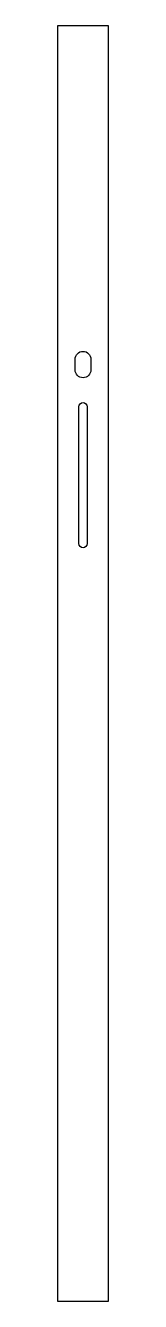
# Model space of a CAD drawing. Extents: x 0 to 48, y -1211 to 0.
import ezdxf

# ---------------------------------------------------------------- set-up
doc = ezdxf.new("R2010")
doc.units = 0
doc.layers.get('0').update_dxf_attribs({"linetype": 'CONTINUOUS'})

msp = doc.modelspace()

# ---------------------------------------------------------------- linework, layer by layer
msp.add_lwpolyline([(0, 0), (48, 0), (48, -1211), (0, -1211)], close=True)
for points in [[(31.5, -316.75), (31.5, -326.75, -1), (16.5, -326.75), (16.5, -316.75, -1)], [(28, -361.75), (28, -491.75, -1), (20, -491.75), (20, -361.75, -1)]]:
    msp.add_lwpolyline(points, format="xyb", close=True)

doc.saveas('drawing.dxf')
